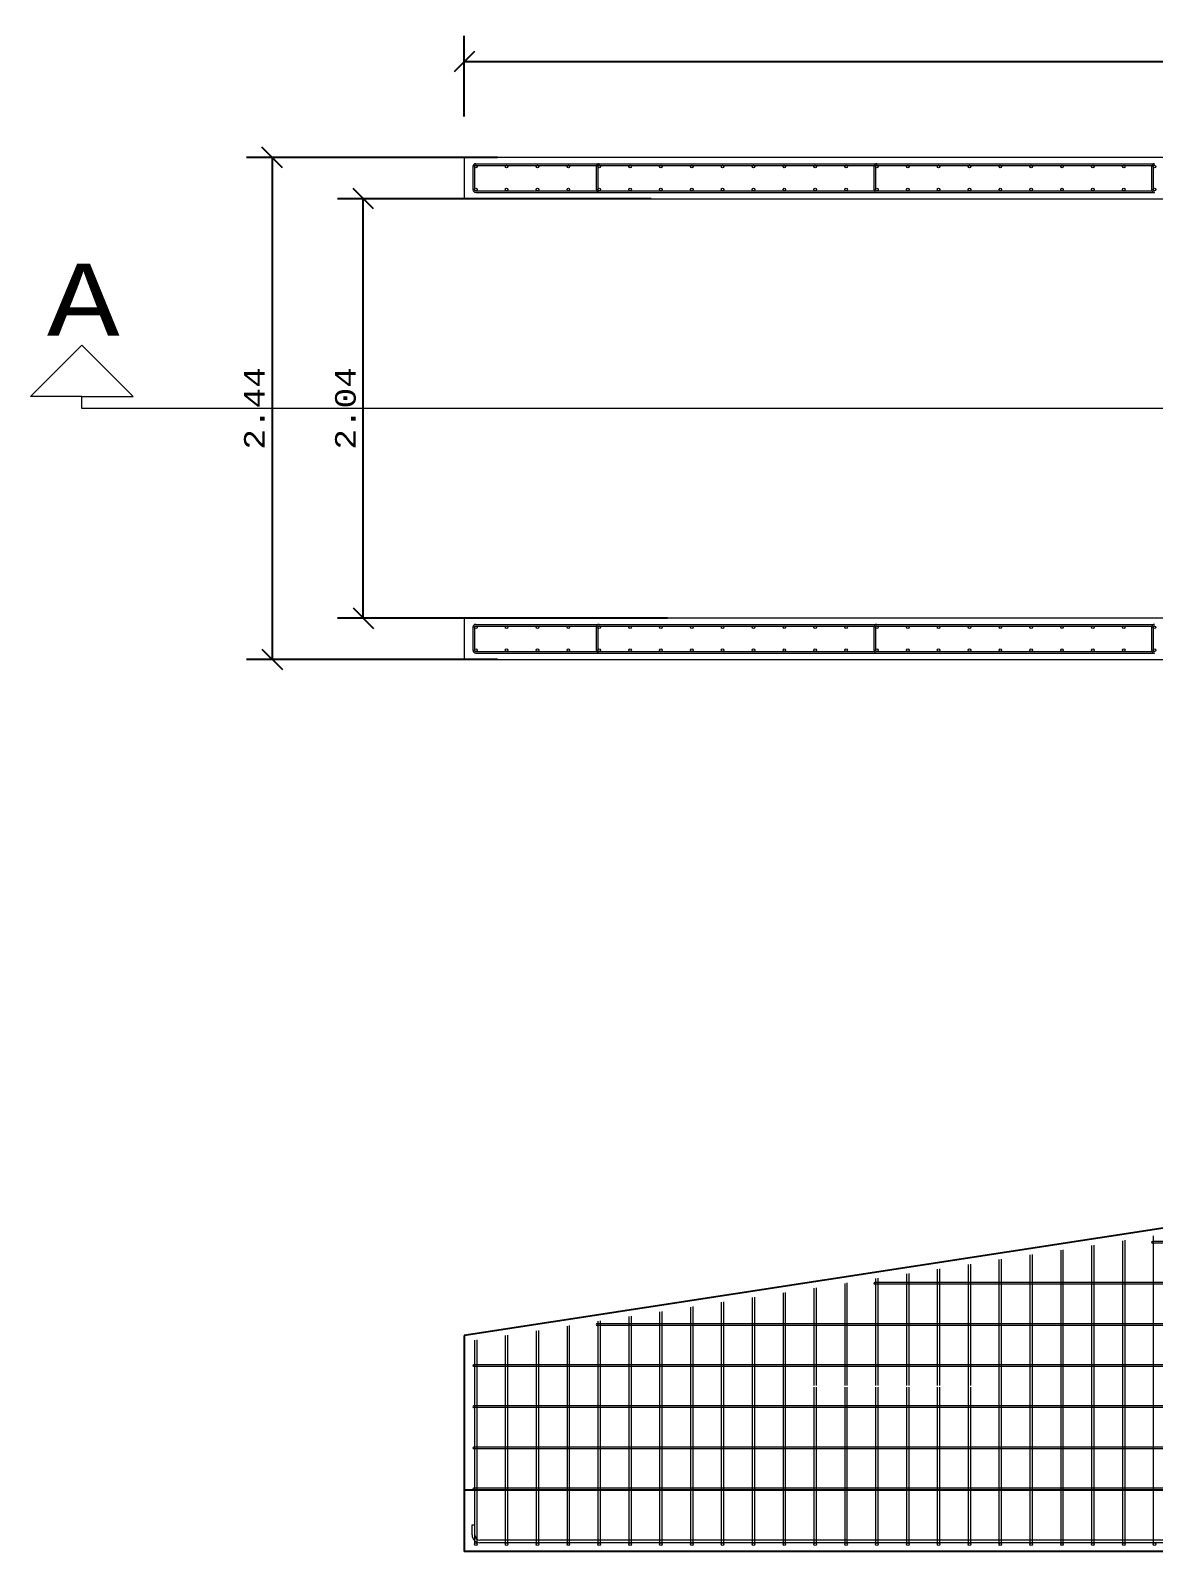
# Model space of a CAD drawing. Header units: metres. Extents: x -108 to 1267, y -15 to 572.
# Drawn here: x 23.32 to 28.79, y 36.81 to 44.2 of the extents above; entities that cross this region are included whole.
import ezdxf

# ---------------------------------------------------------------- set-up
doc = ezdxf.new("R2010")
doc.units = ezdxf.units.M
doc.linetypes.add('CENTRO', pattern=[50.8, 31.75, -6.35, 6.35, -6.35])
doc.layers.get('Defpoints').update_dxf_attribs({"lineweight": 0})
for name, color, linetype, lineweight in [('Acero de refuerzo', 150, 'Continuous', 0), ('Acero de refuerzo estribos', 92, 'Continuous', 0), ('Cotas', 144, 'Continuous', 0), ('Ejes', 210, 'CENTRO', 0), ('Muros', 7, 'Continuous', 0)]:
    doc.layers.add(name, color=color, linetype=linetype, lineweight=lineweight)
doc.styles.add('corrier new', font='cour.ttf', dxfattribs={"height": 0.1})
doc.styles.get("Standard").update_dxf_attribs({"font": 'cour.ttf', "height": 0.1})
doc.dimstyles.new('Ing_metros_anotativa', dxfattribs={"dimscale": 0, "dimtxt": 0.1, "dimasz": 0.1, "dimexe": 0.125, "dimexo": 0.2, "dimgap": 0.03, "dimtad": 1, "dimzin": 1, "dimdsep": 46, "dimtxsty": 'corrier new', "dimblk": 'OBLIQUE', "dimcen": 0, "dimadec": 0, "dimazin": 0, "dimtfac": 1, "dimtix": 1, "dimtmove": 0, "dimatfit": 3, "dimfxl": 1, "dimarcsym": 0})

# ---------------------------------------------------------------- blocks, each defined once
blk = doc.blocks.new('estribos delgaod 0.1')
at = {"transparency": 33554687}
for p, q in [((-0.0143, 0), (-0.0143, -0.1115)), ((-0.0064, 0), (-0.0064, -0.1115))]:
    blk.add_line(p, q, dxfattribs=at)
for centre, radius, start, end in [((0, 0), 0.0142, 90, 180), ((0, 0), 0.00635, 90, 180), ((0, -0.1115), 0.0142, 180, 270), ((0, -0.1115), 0.00635, 174.15874, 270)]:
    blk.add_arc(centre, radius, start, end, dxfattribs=at)
blk = doc.blocks.new('acero #4 mas largo')
at = {"layer": 'Acero de refuerzo'}
for p, q in [((31.29, -0.042), (31.29, 0.6772)), ((31.29, 0.6772), (31.3027, 0.6772)), ((31.3027, 0.6772), (31.3027, -0.042)), ((21.3785, -0.042), (21.3785, 0.008)), ((21.3785, 0.008), (21.3912, 0.008)), ((21.3912, -0.042), (21.3912, 0.008))]:
    blk.add_line(p, q, dxfattribs=at)
at = {"layer": 'Acero de refuerzo', "transparency": 33554687}
for p, q in [((31.2646, -0.0674), (21.4166, -0.0674)), ((31.2646, -0.0801), (21.4166, -0.0801))]:
    blk.add_line(p, q, dxfattribs=at)
for centre, radius, start, end in [((21.4166, -0.042), 0.0381, 180, 270), ((21.4166, -0.042), 0.0254, 180.00001, 270), ((31.2646, -0.042), 0.0381, 270, 0), ((31.2646, -0.042), 0.0254, 270, 359.99999)]:
    blk.add_arc(centre, radius, start, end, dxfattribs=at)
blk = doc.blocks.new('estribo mas largo 10')
at = {"layer": 'Acero de refuerzo estribos', "transparency": 33554687}
for p, q in [((31.0066, 0.1851), (21.386, 0.1851)), ((31.0066, 0.1772), (21.386, 0.1772))]:
    blk.add_line(p, q, dxfattribs=at)
for centre, start, end in [((21.386, 0.1812), 90, 270), ((31.0066, 0.1812), 270, 90)]:
    blk.add_arc(centre, 0.00395, start, end, dxfattribs=at)
blk = doc.blocks.new('_Oblique')
at = {"color": 0, "linetype": 'ByBlock', "lineweight": -2}
blk.add_line((-0.5, -0.5), (0.5, 0.5), dxfattribs=at)
blk = doc.blocks.new('*D142')
at = {"layer": 'Cotas', "color": 0, "lineweight": -2, "transparency": 16777216}
for p, q in [((25.431, 43.7859), (25.431, 44.1772)), ((35.431, 43.7859), (35.431, 44.1772)), ((25.431, 44.0522), (35.431, 44.0522))]:
    blk.add_line(p, q, dxfattribs=at)
at = {"layer": 'Defpoints', "color": 0, "transparency": 16777216}
for p in [(35.431, 44.0522), (25.431, 43.5859), (35.431, 43.5859)]:
    blk.add_point(p, dxfattribs=at)
at = {"layer": 'Cotas', "color": 0, "lineweight": -2, "transparency": 16777216, "xscale": 0.1, "yscale": 0.1, "zscale": 0.1, "rotation": 180}
blk.add_blockref('_Oblique', (25.431, 44.0522), dxfattribs=at)
at = {"layer": 'Cotas', "color": 0, "lineweight": -2, "transparency": 16777216, "xscale": 0.1, "yscale": 0.1, "zscale": 0.1}
blk.add_blockref('_Oblique', (35.431, 44.0522), dxfattribs=at)
at = {"layer": 'Cotas', "color": 0, "transparency": 16777216, "insert": (30.431, 44.1384), "char_height": 0.1, "attachment_point": 5, "style": 'corrier new'}
blk.add_mtext('10.00', dxfattribs=at)
blk = doc.blocks.new('*D143')
at = {"layer": 'Cotas', "color": 0, "lineweight": -2, "transparency": 16777216}
for p, q in [((26.3396, 43.3859), (24.8149, 43.3859)), ((24.9399, 41.3459), (24.9399, 43.3859)), ((26.4194, 41.3459), (24.8149, 41.3459))]:
    blk.add_line(p, q, dxfattribs=at)
at = {"layer": 'Defpoints', "color": 0, "transparency": 16777216}
for p in [(24.9399, 43.3859), (26.5396, 43.3859), (26.6194, 41.3459)]:
    blk.add_point(p, dxfattribs=at)
at = {"layer": 'Cotas', "color": 0, "lineweight": -2, "transparency": 16777216, "xscale": 0.1, "yscale": 0.1, "zscale": 0.1}
for p, rotation in [((24.9399, 43.3859), 90), ((24.9399, 41.3459), 270)]:
    blk.add_blockref('_Oblique', p, dxfattribs=dict(at, rotation=rotation))
at = {"layer": 'Cotas', "color": 0, "transparency": 16777216, "insert": (24.8537, 42.3659), "char_height": 0.1, "attachment_point": 5, "rotation": 90, "style": 'corrier new'}
blk.add_mtext('2.04', dxfattribs=at)
blk = doc.blocks.new('*D158')
at = {"layer": 'Cotas', "color": 0, "lineweight": -2, "transparency": 16777216}
for p, q in [((25.5921, 43.5859), (24.3716, 43.5859)), ((24.4966, 43.5859), (24.4966, 41.1459)), ((25.5921, 41.1459), (24.3716, 41.1459))]:
    blk.add_line(p, q, dxfattribs=at)
at = {"layer": 'Defpoints', "color": 0, "transparency": 16777216}
for p in [(25.7921, 43.5859), (24.4966, 41.1459), (25.7921, 41.1459)]:
    blk.add_point(p, dxfattribs=at)
at = {"layer": 'Cotas', "color": 0, "lineweight": -2, "transparency": 16777216, "xscale": 0.1, "yscale": 0.1, "zscale": 0.1}
for p, rotation in [((24.4966, 43.5859), 90), ((24.4966, 41.1459), 270)]:
    blk.add_blockref('_Oblique', p, dxfattribs=dict(at, rotation=rotation))
at = {"layer": 'Cotas', "color": 0, "transparency": 16777216, "insert": (24.4104, 42.3659), "char_height": 0.1, "attachment_point": 5, "rotation": 90, "style": 'corrier new'}
blk.add_mtext('2.44', dxfattribs=at)

msp = doc.modelspace()

# ---------------------------------------------------------------- linework, layer by layer
at = {"transparency": 33554687}
msp.add_line((35.1925, 39.3576), (25.431, 37.8576), dxfattribs=at)
at = {"color": 7, "transparency": 33554687}
for p, q in [((25.431, 37.8576), (25.431, 36.8076)), ((25.431, 37.1076), (35.431, 37.1076)), ((35.431, 36.8076), (25.431, 36.8076))]:
    msp.add_line(p, q, dxfattribs=at)
at = {"color": 251, "true_color": 0x636466, "transparency": 33554687}
for p, q in [((25.431, 37.0076), (25.431, 36.9576)), ((35.431, 36.8076), (25.431, 36.8076))]:
    msp.add_line(p, q, dxfattribs=at)
at = {"layer": 'Acero de refuerzo', "transparency": 33554495}
for p, q in [((28.6304, 38.3192), (28.6304, 37.6076)), ((28.6431, 37.6076), (28.6431, 38.3212)), ((28.7804, 38.3423), (28.7804, 37.6076)), ((28.1804, 38.2501), (28.1804, 37.6049)), ((28.1931, 37.6049), (28.1931, 38.252)), ((28.3304, 38.2731), (28.3304, 37.6049)), ((28.3431, 37.6049), (28.3431, 38.2751)), ((28.4804, 38.2962), (28.4804, 37.6076)), ((28.4931, 37.6076), (28.4931, 38.2981)), ((27.7304, 38.1809), (27.7304, 37.6155)), ((27.7431, 37.6155), (27.7431, 38.1829)), ((27.8804, 38.204), (27.8804, 37.6049)), ((27.8931, 37.6155), (27.8931, 38.2059)), ((28.0304, 38.227), (28.0304, 37.6049)), ((28.0431, 37.6049), (28.0431, 38.229)), ((27.2804, 38.1118), (27.2804, 37.6155)), ((27.2931, 37.6155), (27.2931, 38.1137)), ((27.4304, 38.1348), (27.4304, 37.6155)), ((27.4431, 37.6155), (27.4431, 38.1368)), ((27.5804, 38.1579), (27.5804, 37.6155)), ((27.5931, 37.6155), (27.5931, 38.1598)), ((26.6804, 38.0196), (26.6804, 37.6076)), ((26.6931, 37.6076), (26.6931, 38.0215)), ((26.8304, 38.0426), (26.8304, 37.6076)), ((26.8431, 37.6076), (26.8431, 38.0446)), ((26.9804, 38.0657), (26.9804, 37.6076)), ((26.9931, 37.6076), (26.9931, 38.0676)), ((27.1304, 38.0887), (27.1304, 37.6155)), ((27.1431, 37.6155), (27.1431, 38.0907)), ((26.2304, 37.9504), (26.2304, 37.6049)), ((26.2431, 37.6049), (26.2431, 37.9524)), ((26.3804, 37.9735), (26.3804, 37.6076)), ((26.3931, 37.6076), (26.3931, 37.9754)), ((26.5304, 37.9965), (26.5304, 37.6076)), ((26.5431, 37.6076), (26.5431, 37.9985)), ((25.7804, 37.8813), (25.7804, 37.6076)), ((25.7931, 37.6076), (25.7931, 37.8832)), ((25.9304, 37.9043), (25.9304, 37.6076)), ((25.9431, 37.6076), (25.9431, 37.9063)), ((26.0804, 37.9274), (26.0804, 37.6049)), ((26.0931, 37.6049), (26.0931, 37.9293)), ((25.4804, 37.8352), (25.4804, 37.6049)), ((25.4931, 37.6049), (25.4931, 37.8371)), ((25.6304, 37.8582), (25.6304, 37.6049)), ((25.6431, 37.6049), (25.6431, 37.8602))]:
    msp.add_line(p, q, dxfattribs=at)
at = {"layer": 'Acero de refuerzo', "transparency": 33554687}
for p, q in [((25.4804, 37.6076), (25.4804, 36.844)), ((25.4931, 36.844), (25.4931, 37.6076)), ((25.6304, 37.6076), (25.6304, 36.8482)), ((25.6431, 36.8482), (25.6431, 37.6076)), ((25.7804, 37.6076), (25.7804, 36.8376)), ((25.7931, 36.8482), (25.7931, 37.6076)), ((25.9304, 37.6076), (25.9304, 36.8376)), ((25.9431, 36.8376), (25.9431, 37.6076)), ((26.0804, 37.6076), (26.0804, 36.8376)), ((26.0931, 36.8376), (26.0931, 37.6076)), ((26.2304, 37.6076), (26.2304, 36.8376)), ((26.2431, 36.8376), (26.2431, 37.6076)), ((26.3804, 37.6076), (26.3804, 36.8403)), ((26.3931, 36.8403), (26.3931, 37.6076)), ((26.5304, 37.6076), (26.5304, 36.8403)), ((26.5431, 36.8403), (26.5431, 37.6076)), ((26.6804, 37.6076), (26.6804, 36.8403)), ((26.6931, 36.8403), (26.6931, 37.6076)), ((26.8304, 37.6076), (26.8304, 36.8403)), ((26.8431, 36.8403), (26.8431, 37.6076)), ((26.9804, 37.6076), (26.9804, 36.8403)), ((26.9931, 36.8403), (26.9931, 37.6076)), ((27.1304, 37.6076), (27.1304, 36.8482)), ((27.1431, 36.8482), (27.1431, 37.6076)), ((27.2804, 37.6076), (27.2804, 36.8482)), ((27.2931, 36.8482), (27.2931, 37.6076)), ((27.4304, 37.6076), (27.4304, 36.8482)), ((27.4431, 36.8482), (27.4431, 37.6076)), ((27.5804, 37.6076), (27.5804, 36.8482)), ((27.5931, 36.8482), (27.5931, 37.6076)), ((27.7304, 37.6076), (27.7304, 36.8482)), ((27.7431, 36.8482), (27.7431, 37.6076)), ((27.8804, 37.6076), (27.8804, 36.8376)), ((27.8931, 36.8482), (27.8931, 37.6076)), ((28.0304, 37.6076), (28.0304, 36.8376)), ((28.0431, 36.8376), (28.0431, 37.6076)), ((28.1804, 37.6076), (28.1804, 36.8376)), ((28.1931, 36.8376), (28.1931, 37.6076)), ((28.3304, 37.6076), (28.3304, 36.8376)), ((28.3431, 36.8376), (28.3431, 37.6076)), ((28.4804, 37.6076), (28.4804, 36.8403)), ((28.4931, 36.8403), (28.4931, 37.6076)), ((28.6304, 37.6076), (28.6304, 36.8403)), ((28.6431, 36.8403), (28.6431, 37.6076)), ((28.7804, 37.6076), (28.7804, 36.8403))]:
    msp.add_line(p, q, dxfattribs=at)
for centre in [(25.4868, 43.5417), (25.6368, 43.5417), (25.7868, 43.5417), (25.9368, 43.5417), (26.0868, 43.5417), (26.2368, 43.5417), (26.3868, 43.5417), (26.5368, 43.5417), (26.6868, 43.5417), (26.8368, 43.5417), (26.9868, 43.5417), (27.1368, 43.5417), (27.2868, 43.5417), (27.4368, 43.5417), (27.5868, 43.5417), (27.7368, 43.5417), (27.8868, 43.5417), (28.0368, 43.5417), (28.1868, 43.5417), (28.3368, 43.5417), (28.4868, 43.5417), (28.6368, 43.5417), (28.7868, 43.5417), (25.4868, 43.4302), (25.6368, 43.4302), (25.7868, 43.4302), (25.9368, 43.4302), (26.0868, 43.4302), (26.2368, 43.4302), (26.3868, 43.4302), (26.5368, 43.4302), (26.6868, 43.4302), (26.8368, 43.4302), (26.9868, 43.4302), (27.1368, 43.4302), (27.2868, 43.4302), (27.4368, 43.4302), (27.5868, 43.4302), (27.7368, 43.4302), (27.8868, 43.4302), (28.0368, 43.4302), (28.1868, 43.4302), (28.3368, 43.4302), (28.4868, 43.4302), (28.6368, 43.4302), (28.7868, 43.4302), (25.4868, 41.3017), (25.6368, 41.3017), (25.7868, 41.3017), (25.9368, 41.3017), (26.0868, 41.3017), (26.2368, 41.3017), (26.3868, 41.3017), (26.5368, 41.3017), (26.6868, 41.3017), (26.8368, 41.3017), (26.9868, 41.3017), (27.1368, 41.3017), (27.2868, 41.3017), (27.4368, 41.3017), (27.5868, 41.3017), (27.7368, 41.3017), (27.8868, 41.3017), (28.0368, 41.3017), (28.1868, 41.3017), (28.3368, 41.3017), (28.4868, 41.3017), (28.6368, 41.3017), (28.7868, 41.3017), (25.4868, 41.1902), (25.6368, 41.1902), (25.7868, 41.1902), (25.9368, 41.1902), (26.0868, 41.1902), (26.2368, 41.1902), (26.3868, 41.1902), (26.5368, 41.1902), (26.6868, 41.1902), (26.8368, 41.1902), (26.9868, 41.1902), (27.1368, 41.1902), (27.2868, 41.1902), (27.4368, 41.1902), (27.5868, 41.1902), (27.7368, 41.1902), (27.8868, 41.1902), (28.0368, 41.1902), (28.1868, 41.1902), (28.3368, 41.1902), (28.4868, 41.1902), (28.6368, 41.1902), (28.7868, 41.1902), (25.4868, 36.844), (25.6368, 36.844), (25.7868, 36.844), (25.9368, 36.844), (26.0868, 36.844), (26.2368, 36.844), (26.3868, 36.844), (26.5368, 36.844), (26.6868, 36.844), (26.8368, 36.844), (26.9868, 36.844), (27.1368, 36.844), (27.2868, 36.844), (27.4368, 36.844), (27.5868, 36.844), (27.7368, 36.844), (27.8868, 36.844), (28.0368, 36.844), (28.1868, 36.844), (28.3368, 36.844), (28.4868, 36.844), (28.6368, 36.844), (28.7868, 36.844)]:
    msp.add_circle(centre, 0.00635, dxfattribs=at)
at = {"layer": 'Acero de refuerzo estribos'}
for p, q in [((25.4868, 43.5559), (26.0868, 43.5559)), ((25.4868, 43.548), (26.074, 43.548)), ((26.0868, 43.5559), (27.4368, 43.5559)), ((26.0868, 43.548), (27.424, 43.548)), ((27.4368, 43.5559), (28.7868, 43.5559)), ((27.4368, 43.548), (28.774, 43.548)), ((25.4868, 43.4238), (26.074, 43.4238)), ((26.074, 43.4238), (27.424, 43.4238)), ((27.4368, 43.4238), (28.774, 43.4238)), ((25.4868, 43.4159), (26.0868, 43.4159)), ((26.0868, 43.4159), (27.4368, 43.4159)), ((27.4368, 43.4159), (28.7868, 43.4159)), ((25.4868, 41.3159), (26.0868, 41.3159)), ((25.4868, 41.308), (26.074, 41.308)), ((26.0868, 41.3159), (27.4368, 41.3159)), ((26.0868, 41.308), (27.424, 41.308)), ((27.4368, 41.3159), (28.7868, 41.3159)), ((27.4368, 41.308), (28.774, 41.308)), ((25.4868, 41.1838), (26.074, 41.1838)), ((25.4868, 41.1759), (26.0868, 41.1759)), ((26.074, 41.1838), (27.424, 41.1838)), ((26.0868, 41.1759), (27.4368, 41.1759)), ((27.4368, 41.1838), (28.774, 41.1838)), ((27.4368, 41.1759), (28.7868, 41.1759))]:
    msp.add_line(p, q, dxfattribs=at)
at = {"layer": 'Acero de refuerzo estribos', "transparency": 33554687}
for p, q in [((35.0971, 38.3155), (28.7765, 38.3155)), ((35.0971, 38.3076), (28.7765, 38.3076)), ((35.0971, 38.1155), (27.4265, 38.1155)), ((35.0971, 38.1076), (27.4265, 38.1076)), ((35.0971, 37.9155), (26.0765, 37.9155)), ((35.0971, 37.9076), (26.0765, 37.9076))]:
    msp.add_line(p, q, dxfattribs=at)
for centre in [(28.7765, 38.3116), (27.4265, 38.1116), (26.0765, 37.9116)]:
    msp.add_arc(centre, 0.00395, 90, 270, dxfattribs=at)
at = {"layer": 'Ejes', "transparency": 33554687}
for p, q in [((23.3217, 42.4242), (23.5717, 42.6742)), ((23.8217, 42.4242), (23.5717, 42.6742)), ((23.5717, 42.4242), (23.3217, 42.4242)), ((23.5717, 42.3659), (23.5717, 42.4242)), ((23.5717, 42.4242), (23.8217, 42.4242)), ((37.0247, 42.3659), (23.5717, 42.3659))]:
    msp.add_line(p, q, dxfattribs=at)
at = {"layer": 'Muros', "transparency": 33554687}
for p, q in [((35.431, 43.5859), (25.431, 43.5859)), ((25.431, 43.5859), (25.431, 43.3859)), ((25.431, 43.3859), (35.191, 43.3859)), ((35.1925, 41.3459), (25.431, 41.3459)), ((25.431, 41.3459), (25.431, 41.1459)), ((25.431, 41.1459), (35.431, 41.1459))]:
    msp.add_line(p, q, dxfattribs=at)

# ---------------------------------------------------------------- block references
at = {"transparency": 33554687}
for name, p in [('estribo mas largo 10', (4.0904, 37.5304)), ('acero #4 mas largo', (4.0904, 36.9304)), ('estribo mas largo 10', (4.0904, 37.3304)), ('estribo mas largo 10', (4.0904, 37.1304)), ('estribo mas largo 10', (4.0904, 36.9304))]:
    msp.add_blockref(name, p, dxfattribs=at)
at = {"layer": 'Acero de refuerzo estribos'}
for p in [(25.4868, 43.5417), (26.0868, 43.5417), (27.4368, 43.5417), (28.7868, 43.5417), (25.4868, 41.3017), (26.0868, 41.3017), (27.4368, 41.3017), (28.7868, 41.3017)]:
    msp.add_blockref('estribos delgaod 0.1', p, dxfattribs=at)

# ---------------------------------------------------------------- texts
at = {"layer": 'Ejes', "transparency": 33554687, "insert": (23.4031, 43.0704), "char_height": 0.3509, "attachment_point": 1}
msp.add_mtext_dynamic_manual_height_columns('A', width=0.539358, gutter_width=1.7546, heights=[0], dxfattribs=at)

# ---------------------------------------------------------------- dimensions: what is measured, and where the dimension line sits
at = {"layer": 'Cotas', "transparency": 33554687}
dim = msp.add_linear_dim(base=(35.431, 44.0522), p1=(25.431, 43.5859), p2=(35.431, 43.5859), dimstyle='Ing_metros_anotativa', dxfattribs=at)
dim.commit()
dim.dimension.update_dxf_attribs({"geometry": '*D142', "text_midpoint": (30.431, 44.1384)})
for base, p1, p2, picture, middle in [((24.4966, 41.1459), (25.7921, 43.5859), (25.7921, 41.1459), '*D158', (24.4104, 42.3659)), ((24.9399, 43.3859), (26.6194, 41.3459), (26.5396, 43.3859), '*D143', (24.8537, 42.3659))]:
    dim = msp.add_linear_dim(base=base, p1=p1, p2=p2, angle=90, dimstyle='Ing_metros_anotativa', dxfattribs=at)
    dim.commit()
    dim.dimension.update_dxf_attribs({"geometry": picture, "text_midpoint": middle})

doc.saveas('drawing.dxf')
